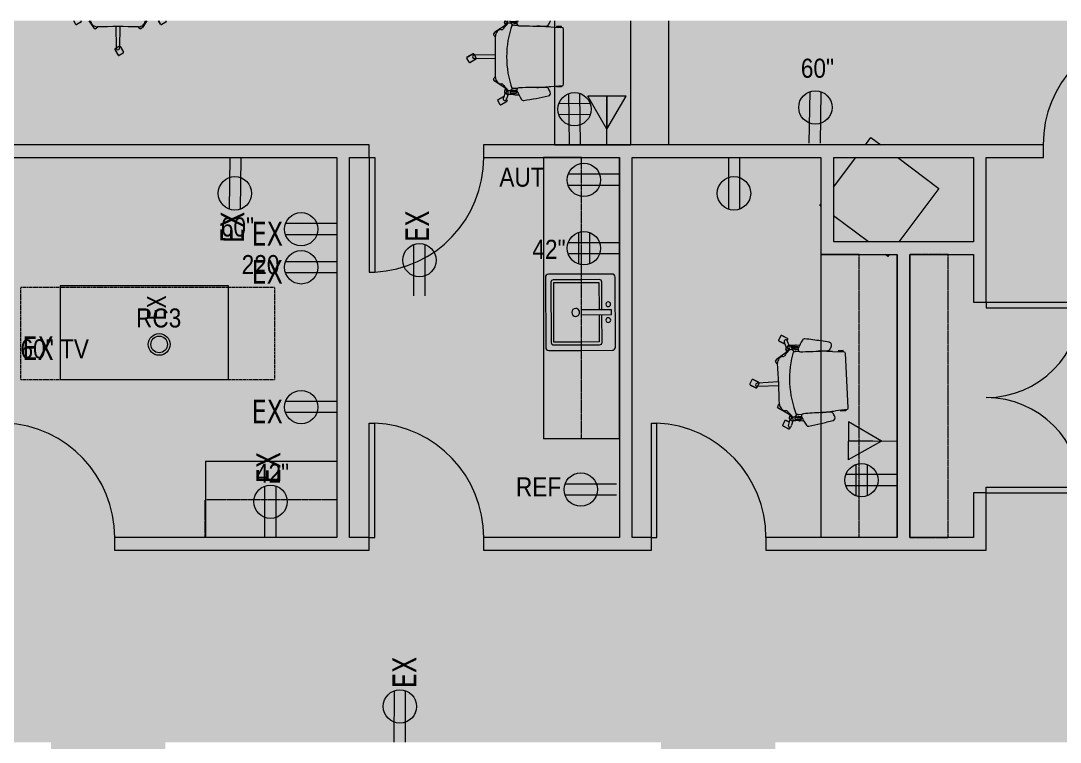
# Model space of a CAD drawing. Header units: inches. Extents: x 1 to 3107, y -595 to 378.
# Drawn here: x 1362.3 to 1689.5, y 146 to 373.1 of the extents above; entities that cross this region are included whole.
import ezdxf

# ---------------------------------------------------------------- set-up
doc = ezdxf.new("R2010")
doc.units = ezdxf.units.IN
doc.header["$MEASUREMENT"] = 0
doc.linetypes.add('Dash', pattern=[0.25, 0.125, -0.125])
doc.linetypes.add('Overhead', pattern=[0.15625, 0.09375, -0.0625])
for name, color, linetype, lineweight in [('A-ANNO-NOTE', 131, 'Continuous', 20), ('A-DETL-GENF', 92, 'Continuous', 9), ('A-DOOR', 31, 'Continuous', 13), ('A-WALL', 113, 'Continuous', 50), ('A-WALL-PATT', 111, 'Continuous', 13), ('E-ELEC-FIXT-IDEN', 2, 'Continuous', 9), ('I-FURN', 30, 'Continuous', 13), ('I-FURN-HDLN', 30, 'Continuous', 13), ('new block- skin dc_dwg', 8, 'Continuous', 9), ('P-SANR-FIXT', 6, 'Continuous', 13), ('Q-CASE', 31, 'Continuous', 13), ('S-EXIST-COLS', 250, 'Continuous', 9)]:
    doc.layers.add(name, color=color, linetype=linetype, lineweight=lineweight)
doc.styles.add('Arial_2', font='arial.ttf', dxfattribs={"width": 0.85, "height": 6})
doc.styles.add('Tahoma_1', font='tahoma.ttf', dxfattribs={"width": 0.85, "height": 6})
doc.styles.add('Tahoma_2', font='tahoma.ttf', dxfattribs={"width": 0.85, "height": 7.5})

# ---------------------------------------------------------------- blocks, each defined once
blk = doc.blocks.new('Single-Flush - 36_ x 84_-1509972-New Construction - Tel_Data_Elec Plan')
at = {"layer": 'A-DOOR', "color": 7, "lineweight": 20}
for p, q in [((16.25, -2), (16.25, -38.02)), ((18, -2), (16.25, -2)), ((18, -2), (18, -38.02)), ((18, -38.02), (16.25, -38.02))]:
    blk.add_line(p, q, dxfattribs=at)
at = {"layer": 'A-DOOR', "lineweight": 9}
blk.add_arc((18, -2), 36.07, 180, 267.2188, dxfattribs=at)
blk = doc.blocks.new('Chairs - Task Chair-553613-New Construction - Tel_Data_Elec Plan')
at = {"layer": 'I-FURN', "lineweight": 9}
for p, q in [((-9.5, 17.28), (-9.5, 15.71)), ((-9.34, 17.28), (-9.5, 17.28)), ((-9.34, 15.71), (-9.34, 17.28)), ((-9.07, 17.74), (-9.26, 15.06)), ((-8.61, 17.87), (-9.07, 17.74)), ((8.61, 17.87), (-8.61, 17.87)), ((9.07, 17.74), (8.61, 17.87)), ((9.26, 15.06), (9.07, 17.74)), ((9.34, 15.71), (9.34, 17.28)), ((9.34, 17.28), (9.5, 17.28)), ((9.5, 17.28), (9.5, 15.71)), ((-9.5, 15.71), (-9.34, 15.71)), ((-9.26, 15.06), (-9.34, 13.95)), ((9.34, 13.95), (9.26, 15.06)), ((9.5, 15.71), (9.34, 15.71)), ((-9.92, 2.44), (-9.93, 3.44)), ((9.92, 2.44), (9.93, 3.44)), ((11.94, 2.68), (11.93, 3.82)), ((-11.01, 1.07), (-11.31, 1.07)), ((-10.5, 0.41), (-11.31, 0.41)), ((-11.01, 3.01), (-11.01, 1.07)), ((-11.01, 1.35), (-10.47, 1.36)), ((-10.98, 1.81), (-11, 3.05)), ((-10.67, 2.11), (-10.69, 1.35)), ((-10.57, 2.34), (-10.55, 2.67)), ((-10.55, 2.67), (-10.56, 3.18)), ((-10.28, 0.18), (-10.26, 0.13)), ((-10.26, 0.13), (-7.71, -3.75)), ((10.26, 0.13), (7.71, -3.75)), ((10.28, 0.18), (10.26, 0.13)), ((11.01, 1.35), (10.47, 1.36)), ((10.5, 0.41), (11.79, 0.41)), ((10.55, 2.67), (10.56, 3.18)), ((10.57, 2.34), (10.55, 2.67)), ((10.67, 2.11), (10.69, 1.35)), ((10.98, 1.81), (11, 3.05)), ((11.01, 3.01), (11.01, 1.07)), ((11.01, 1.07), (11.46, 1.07)), ((11.46, 1.07), (11.46, 3.04)), ((11.8, 1.34), (11.46, 1.34)), ((11.51, 1.83), (11.5, 3.09)), ((11.79, 0.41), (11.8, 1.34)), ((11.85, 2.19), (11.87, 0.38)), ((11.87, 0.46), (13.23, -0.01)), ((13.45, -0.11), (13.82, 0.11)), ((14.09, 0.03), (15.15, -1.8)), ((-11.1, -0.66), (-11.31, -0.44)), ((-11.25, -0.5), (-11.31, -0.52)), ((-9.9, -0.41), (-10.82, -0.7)), ((9.9, -0.41), (10.82, -0.7)), ((11.1, -0.66), (11.7, -0.04)), ((11.25, -0.5), (12.91, -1)), ((13.52, -2.75), (12.46, -0.91)), ((12.47, -1.01), (12.5, -0.99)), ((13.43, -2.68), (12.47, -1.01)), ((13.47, -2.66), (13.43, -2.68)), ((15.08, -2.08), (13.79, -2.82)), ((14.14, -0.05), (14.18, -0.03)), ((14.18, -0.03), (15.14, -1.7)), ((15.14, -1.7), (15.11, -1.72)), ((-7.71, -3.75), (-7.19, -4.17)), ((-0.66, -3.46), (-0.52, -10)), ((0.66, -3.46), (0.52, -10)), ((7.71, -3.75), (7.19, -4.17)), ((-0.51, -10.16), (0.45, -9.61)), ((0.72, -9.68), (1.78, -11.52)), ((0.77, -9.76), (0.8, -9.74)), ((0.8, -9.74), (1.77, -11.41)), ((0.14, -12.46), (-0.91, -10.63)), ((-0.9, -10.73), (-0.87, -10.71)), ((0.06, -12.4), (-0.9, -10.73)), ((-0.84, -10.35), (-0.51, -10.16)), ((0.1, -12.38), (0.06, -12.4)), ((1.71, -11.79), (0.42, -12.53)), ((1.77, -11.41), (1.73, -11.43))]:
    blk.add_line(p, q, dxfattribs=at)
for centre, radius, start, end in [((-8.78, 17.46), 0.589, 197.5488, 234.8938), ((8.78, 17.46), 0.589, 305.1062, 342.4512), ((-11.48, 12.92), 0.859, 67.1573, 78.8809), ((-15.08, 4.35), 10.15, 60.0767, 67.2087), ((-10.32, 12.61), 0.615, 1.1809, 60.0767), ((255.74, -8.01), 265.99, 175.2633, 176.2298), ((-8.78, 15.53), 0.589, 134.4881, 162.4512), ((8.78, 15.53), 0.589, 17.5488, 45.5119), ((-255.74, -8.01), 265.99, 3.7702, 4.7367), ((10.32, 12.61), 0.615, 119.9233, 178.8191), ((15.08, 4.35), 10.15, 112.7913, 119.9233), ((11.48, 12.92), 0.859, 12.1424, 112.8427), ((-160.08, -23.12), 176.17, 9.3216, 11.8621), ((-165.25, 9.42), 155.58, 357.9527, 1.1809), ((165.25, 9.42), 155.58, 178.8191, 182.0473), ((1.3, 28.7), 28.17, 243.4007, 244.6019), ((-10.48, 3.89), 0.711, 244.5158, 357.9527), ((10.48, 3.89), 0.711, 182.0473, 295.4842), ((-1.3, 28.7), 28.17, 295.3981, 301.4567), ((13.01, 5.3), 0.749, 301.5732, 9.0231), ((-11.2, 3.54), 0.533, 257.675, 293.0328), ((-11.2, 3.47), 0.5, 256.7691, 292.9427), ((-11.36, 0.43), 0.657, 282.0358, 358.6793), ((-11.49, 2.63), 0.971, 302.0505, 342.3775), ((-9.55, 0.85), 1.04, 126.1361, 211.8602), ((-11.69, 0.08), 1.25, 349.0811, 13.6231), ((-13.77, -4.39), 5.75, 42.5052, 54.6291), ((0, 31.42), 31.42, 251.1164, 288.8836), ((-8.09, 2.53), 1.84, 182.7113, 213.401), ((13.77, -4.39), 5.75, 125.3709, 137.4948), ((8.09, 2.53), 1.84, 326.599, 357.2887), ((9.55, 0.85), 1.04, 328.1398, 53.8639), ((11.69, 0.08), 1.25, 166.3769, 190.9189), ((11.49, 2.63), 0.971, 197.6225, 237.9495), ((11.36, 0.43), 0.657, 181.3207, 257.9642), ((11.2, 3.54), 0.533, 246.9672, 303.7509), ((11.2, 3.47), 0.5, 247.0573, 301.4674), ((11.28, 0.37), 0.593, 264.0219, 0.9117), ((11.06, 2.6), 0.887, 300.1857, 4.8367), ((13.92, -0.07), 0.2, 30, 119.888), ((-11.28, 0.37), 0.593, 265.9466, 275.9781), ((-10.91, -0.39), 0.323, 235.5284, 330.3379), ((-11.38, 0), 0.922, 323.5318, 350.3393), ((-5.74, 3.53), 5.54, 226.82, 238.9813), ((-23.82, -2.16), 15.26, 1.4313, 3.5527), ((-6.32, -1.36), 2.29, 190.6082, 225.4023), ((-6.2, -0.69), 2.87, 232.9914, 264.295), ((6.2, -0.69), 2.87, 275.705, 307.0086), ((6.32, -1.36), 2.29, 314.5977, 349.3918), ((23.82, -2.16), 15.26, 176.4473, 178.5687), ((5.74, 3.53), 5.54, 301.0187, 313.18), ((11.38, 0), 0.922, 189.6607, 216.4682), ((10.91, -0.39), 0.323, 209.6621, 304.4716), ((12.63, -0.81), 0.2, 195.1327, 209.8705), ((13.35, 0.46), 1.53, 253.2073, 267.502), ((12.73, -1.46), 1.53, 56.4124, 70.7927), ((13.31, -0.49), 0.583, 267.4248, 297.8208), ((13.69, -2.65), 0.2, 210, 300), ((13.25, -0.67), 0.583, 26.0911, 56.3507), ((13.37, -0.61), 0.445, 297.8208, 26.0638), ((14.98, -1.9), 0.2, 299.832, 30), ((-7.35, -3.06), 1.12, 277.9248, 334.3781), ((0, -248.58), 245.12, 88.4848, 91.5152), ((7.35, -3.06), 1.12, 205.6219, 262.0752), ((0.55, -9.78), 0.2, 95.235, 119.8607), ((0.55, -9.78), 0.2, 29.8466, 95.235), ((-0.74, -10.53), 0.2, 119.8643, 210), ((1.01, -9.97), 1.53, 181.2073, 195.5495), ((0.1, -10.22), 0.583, 195.5495, 225.746), ((0, -10.32), 0.445, 225.7229, 314.2771), ((0.32, -12.36), 0.2, 210, 300.1357), ((-0.1, -10.22), 0.583, 314.254, 344.4505), ((-1.01, -9.97), 1.53, 344.4505, 358.7927), ((1.61, -11.62), 0.2, 300, 30)]:
    blk.add_arc(centre, radius, start, end, dxfattribs=at)
blk = doc.blocks.new('Single-Flush - 36_ x 84_-1510128-New Construction - Tel_Data_Elec Plan')
at = {"layer": 'A-DOOR', "color": 7, "lineweight": 20}
for p, q in [((16.25, 2), (16.25, 38.02)), ((18, 38.02), (16.25, 38.02)), ((18, 2), (18, 38.02)), ((18, 2), (16.25, 2))]:
    blk.add_line(p, q, dxfattribs=at)
at = {"layer": 'A-DOOR', "lineweight": 9}
blk.add_arc((18, 2), 36.07, 92.7812, 180, dxfattribs=at)
blk = doc.blocks.new('Chairs - Task Chair-V10-New Construction - Tel_Data_Elec Plan')
at = {"layer": 'I-FURN', "lineweight": 9}
for p, q in [((0.14, 12.46), (-0.91, 10.63)), ((0.06, 12.4), (-0.9, 10.73)), ((-0.9, 10.73), (-0.87, 10.71)), ((-0.84, 10.35), (-0.51, 10.16)), ((-0.66, 3.46), (-0.52, 10)), ((-0.51, 10.16), (0.45, 9.61)), ((0.1, 12.38), (0.06, 12.4)), ((1.71, 11.79), (0.42, 12.53)), ((0.66, 3.46), (0.52, 10)), ((0.72, 9.68), (1.78, 11.52)), ((0.8, 9.74), (1.77, 11.41)), ((1.77, 11.41), (1.73, 11.43)), ((0.77, 9.76), (0.8, 9.74)), ((-10.26, -0.13), (-7.71, 3.75)), ((-7.71, 3.75), (-7.19, 4.17)), ((7.71, 3.75), (7.19, 4.17)), ((10.26, -0.13), (7.71, 3.75)), ((-13.23, 2.75), (-14.29, 0.91)), ((-13.31, 2.68), (-14.27, 1.01)), ((-14.27, 1.01), (-14.24, 0.99)), ((-14.21, 0.64), (-13.75, 0.37)), ((-13.27, 2.66), (-13.31, 2.68)), ((-11.87, -0.46), (-13.23, 0.01)), ((-11.66, 2.08), (-12.95, 2.82)), ((-11.25, 0.5), (-12.91, 1)), ((-12.18, 0.78), (-11.59, 1.8)), ((-12.14, 0.77), (-11.6, 1.7)), ((-11.1, 0.66), (-11.7, 0.04)), ((-11.6, 1.7), (-11.64, 1.72)), ((-9.9, 0.41), (-10.82, 0.7)), ((9.9, 0.41), (10.82, 0.7)), ((11.1, 0.66), (11.7, 0.04)), ((11.25, 0.5), (12.91, 1)), ((11.87, -0.46), (13.23, 0.01)), ((13.52, 2.75), (12.46, 0.91)), ((13.43, 2.68), (12.47, 1.01)), ((12.47, 1.01), (12.5, 0.99)), ((13.47, 2.66), (13.43, 2.68)), ((13.45, 0.11), (13.82, -0.11)), ((15.08, 2.08), (13.79, 2.82)), ((14.09, -0.03), (15.15, 1.8)), ((14.14, 0.05), (14.18, 0.03)), ((14.18, 0.03), (15.14, 1.7)), ((15.14, 1.7), (15.11, 1.72)), ((-11.94, -2.68), (-11.93, -3.82)), ((-11.85, -2.19), (-11.87, -0.38)), ((-11.79, -0.41), (-11.8, -1.34)), ((-11.8, -1.34), (-11.46, -1.34)), ((-10.5, -0.41), (-11.79, -0.41)), ((-11.51, -1.83), (-11.5, -3.09)), ((-11.46, -1.07), (-11.46, -3.04)), ((-11.01, -1.07), (-11.46, -1.07)), ((-11.01, -3.01), (-11.01, -1.07)), ((-11.01, -1.35), (-10.47, -1.36)), ((-10.98, -1.81), (-11, -3.05)), ((-10.67, -2.11), (-10.69, -1.35)), ((-10.57, -2.34), (-10.55, -2.67)), ((-10.55, -2.67), (-10.56, -3.18)), ((-10.28, -0.18), (-10.26, -0.13)), ((-9.92, -2.44), (-9.93, -3.44)), ((9.92, -2.44), (9.93, -3.44)), ((10.28, -0.18), (10.26, -0.13)), ((11.01, -1.35), (10.47, -1.36)), ((10.5, -0.41), (11.79, -0.41)), ((10.57, -2.34), (10.55, -2.67)), ((10.55, -2.67), (10.56, -3.18)), ((10.67, -2.11), (10.69, -1.35)), ((10.98, -1.81), (11, -3.05)), ((11.01, -1.07), (11.46, -1.07)), ((11.01, -3.01), (11.01, -1.07)), ((11.46, -1.07), (11.46, -3.04)), ((11.8, -1.34), (11.46, -1.34)), ((11.51, -1.83), (11.5, -3.09)), ((11.79, -0.41), (11.8, -1.34)), ((11.85, -2.19), (11.87, -0.38)), ((11.94, -2.68), (11.93, -3.82)), ((-9.5, -15.71), (-9.34, -15.71)), ((-9.5, -17.28), (-9.5, -15.71)), ((-9.07, -17.74), (-9.34, -13.95)), ((-9.34, -15.71), (-9.34, -17.28)), ((9.34, -13.95), (9.07, -17.74)), ((9.34, -15.71), (9.34, -17.28)), ((9.5, -15.71), (9.34, -15.71)), ((9.5, -17.28), (9.5, -15.71)), ((-9.34, -17.28), (-9.5, -17.28)), ((-8.61, -17.87), (-9.07, -17.74)), ((8.61, -17.87), (-8.61, -17.87)), ((9.07, -17.74), (8.61, -17.87)), ((9.34, -17.28), (9.5, -17.28))]:
    blk.add_line(p, q, dxfattribs=at)
for centre, radius, start, end in [((-0.74, 10.53), 0.2, 150, 240.1357), ((1.01, 9.97), 1.53, 164.4505, 178.7927), ((0.1, 10.22), 0.583, 134.254, 164.4505), ((0, 10.32), 0.445, 45.7229, 134.2771), ((0.32, 12.36), 0.2, 59.8643, 150), ((-0.1, 10.22), 0.583, 15.5495, 45.746), ((-1.01, 9.97), 1.53, 1.2073, 15.5495), ((1.61, 11.62), 0.2, 330, 60), ((0.55, 9.78), 0.2, 240.1393, 264.765), ((0.55, 9.78), 0.2, 264.765, 330.1534), ((-6.2, 0.69), 2.87, 95.705, 127.0086), ((-7.35, 3.06), 1.12, 25.6219, 82.0752), ((0, 248.58), 245.12, 268.4848, 271.5152), ((7.35, 3.06), 1.12, 97.9248, 154.3781), ((6.2, 0.69), 2.87, 52.9914, 84.295), ((-14.11, 0.81), 0.2, 149.7906, 240), ((-13.37, 0.61), 0.445, 117.8208, 206.0638), ((-13.25, 0.67), 0.583, 206.0911, 236.5503), ((-13.31, 0.49), 0.583, 87.4248, 117.8208), ((-12.73, 1.46), 1.53, 236.4886, 250.7927), ((-13.35, -0.46), 1.53, 73.2073, 87.502), ((-13.05, 2.65), 0.2, 60, 150), ((-11.28, -0.37), 0.593, 84.0219, 180.9117), ((-11.76, 1.9), 0.2, 330, 60.1121), ((-11.36, -0.43), 0.657, 1.3207, 77.9642), ((-10.91, 0.39), 0.323, 29.6621, 124.4716), ((-11.38, 0), 0.922, 9.6607, 36.4682), ((-11.69, -0.08), 1.25, 346.3769, 10.9189), ((-13.77, 4.39), 5.75, 305.3709, 317.4948), ((0, -31.42), 31.42, 71.1164, 108.8836), ((-5.74, -3.53), 5.54, 121.0187, 133.18), ((-23.82, 2.16), 15.26, 356.4473, 358.5687), ((-6.32, 1.36), 2.29, 134.5977, 169.3918), ((6.32, 1.36), 2.29, 10.6082, 45.4023), ((23.82, 2.16), 15.26, 181.4313, 183.5527), ((5.74, -3.53), 5.54, 46.82, 58.9813), ((13.77, 4.39), 5.75, 222.5052, 234.6291), ((11.69, -0.08), 1.25, 169.0811, 193.6231), ((11.38, 0), 0.922, 143.5318, 170.3393), ((10.91, 0.39), 0.323, 55.5284, 150.3379), ((11.36, -0.43), 0.657, 102.0358, 178.6793), ((11.28, -0.37), 0.593, 359.0883, 95.9781), ((12.63, 0.81), 0.2, 150.1295, 164.8673), ((13.35, -0.46), 1.53, 92.498, 106.7927), ((12.73, 1.46), 1.53, 289.2073, 303.5876), ((13.31, 0.49), 0.583, 62.1792, 92.5752), ((13.69, 2.65), 0.2, 60, 150), ((13.25, 0.67), 0.583, 303.6493, 333.9089), ((13.37, 0.61), 0.445, 333.9362, 62.1792), ((14.98, 1.9), 0.2, 330, 60.168), ((1.3, -28.7), 28.17, 115.3981, 121.4503), ((-11.06, -2.6), 0.887, 120.1857, 184.8367), ((-11.2, -3.54), 0.533, 66.9672, 123.7509), ((-11.2, -3.47), 0.5, 67.0573, 121.4674), ((-11.49, -2.63), 0.971, 17.6225, 57.9495), ((-10.48, -3.89), 0.711, 2.0473, 115.4842), ((-9.55, -0.85), 1.04, 148.1398, 233.8639), ((-8.09, -2.53), 1.84, 146.599, 177.2887), ((8.09, -2.53), 1.84, 2.7113, 33.401), ((10.48, -3.89), 0.711, 64.5158, 177.9527), ((9.55, -0.85), 1.04, 306.1361, 31.8602), ((11.49, -2.63), 0.971, 122.0505, 162.3775), ((-1.3, -28.7), 28.17, 58.5433, 64.6019), ((11.2, -3.54), 0.533, 56.2491, 113.0328), ((11.2, -3.47), 0.5, 58.5326, 112.9427), ((11.06, -2.6), 0.887, 355.1633, 59.8143), ((13.92, 0.07), 0.2, 240.112, 330), ((-13.01, -5.3), 0.749, 121.3338, 189.0231), ((160.08, 23.12), 176.17, 189.3216, 190.583), ((-165.25, -9.42), 155.58, 0.0063, 2.0473), ((165.25, -9.42), 155.58, 177.9527, 180.339), ((-160.08, 23.12), 176.17, 349.0011, 350.6784), ((13.01, -5.3), 0.749, 350.9769, 58.4268), ((160.08, 23.12), 176.17, 190.5905, 191.8593), ((-165.25, -9.42), 155.58, 358.8191, 0.0063), ((255.74, 8.01), 265.99, 183.7702, 184.7367), ((-255.74, 8.01), 265.99, 356.0446, 356.2298), ((-10.32, -12.61), 0.615, 299.9233, 358.8191), ((-255.74, 8.01), 265.99, 355.2633, 356.0446), ((165.25, -9.42), 155.58, 180.339, 181.1809), ((10.32, -12.61), 0.615, 181.1809, 240.0767), ((-160.08, 23.12), 176.17, 348.1379, 349.0011), ((-11.48, -12.92), 0.859, 191.5789, 292.8427), ((-15.08, -4.35), 10.15, 292.7913, 299.9233), ((-8.78, -15.53), 0.589, 197.5488, 225.5119), ((8.78, -15.53), 0.589, 314.4881, 342.4512), ((15.08, -4.35), 10.15, 240.0767, 247.2087), ((11.48, -12.92), 0.859, 247.1573, 347.8576), ((-8.78, -17.46), 0.589, 125.1062, 162.4512), ((8.78, -17.46), 0.589, 17.5488, 54.8938)]:
    blk.add_arc(centre, radius, start, end, dxfattribs=at)
blk = doc.blocks.new('Double-Flush - 60_ x 84_-1670312-New Construction - Tel_Data_Elec Plan')
at = {"layer": 'A-DOOR', "color": 7, "lineweight": 20}
for p, q in [((-30, 32), (-28.25, 32)), ((-30, 2), (-30, 32)), ((-28.25, 2), (-28.25, 32)), ((28.25, 2), (28.25, 31.95)), ((30, 2), (30, 32)), ((-30, 2), (-28.25, 2)), ((30, 2), (28.25, 2))]:
    blk.add_line(p, q, dxfattribs=at)
at = {"layer": 'A-DOOR', "lineweight": 9}
for centre, start, end in [((-30, 2), 0, 90), ((30, 2), 90, 180)]:
    blk.add_arc(centre, 30, start, end, dxfattribs=at)
blk = doc.blocks.new('Upper Cabinet - Standard Upper Cabinet-1759021-New Construction - Tel_Data_Elec Plan')
at = {"layer": 'Q-CASE'}
blk.add_line((41.78, 0), (-47.26, 0), dxfattribs=at)
at = {"layer": 'Q-CASE', "linetype": 'Overhead', "lineweight": 9}
for p, q in [((-47.26, 0), (-47.26, -12)), ((41.78, -12), (41.78, 0)), ((-47.26, -12), (41.78, -12))]:
    blk.add_line(p, q, dxfattribs=at)
blk = doc.blocks.new('Upper Cabinet - Standard Upper Cabinet-1814856-New Construction - Tel_Data_Elec Plan')
at = {"layer": 'Q-CASE', "linetype": 'Overhead', "lineweight": 9}
for p, q in [((-47.26, 12), (41.78, 12)), ((-47.26, 0), (-47.26, 12)), ((41.78, 12), (41.78, 0))]:
    blk.add_line(p, q, dxfattribs=at)
at = {"layer": 'Q-CASE'}
blk.add_line((41.78, 0), (-47.26, 0), dxfattribs=at)
blk = doc.blocks.new('Counter Top _No Backsplash_ - Standard Counter Top-1673684-New Construction - Tel_Data_Elec Plan')
at = {"layer": 'Q-CASE'}
for p, q in [((41.78, 0), (-47.26, 0)), ((-47.26, -12), (-47.26, -24)), ((41.78, -12), (41.78, -24)), ((-47.26, -24), (41.78, -24))]:
    blk.add_line(p, q, dxfattribs=at)
blk = doc.blocks.new('Upper Cabinet - Standard Upper Cabinet-1830269-New Construction - Tel_Data_Elec Plan')
at = {"layer": 'Q-CASE', "linetype": 'Overhead', "lineweight": 9}
for p, q in [((-47.26, 12), (41.24, 12)), ((-47.26, 0), (-47.26, 12)), ((41.24, 12), (41.24, 0))]:
    blk.add_line(p, q, dxfattribs=at)
at = {"layer": 'Q-CASE'}
blk.add_line((41.24, 0), (-47.26, 0), dxfattribs=at)
blk = doc.blocks.new('Counter Top _No Backsplash_ - Standard Counter Top-1830148-New Construction - Tel_Data_Elec Plan')
at = {"layer": 'Q-CASE'}
for p, q in [((41.24, 0), (-47.26, 0)), ((41.31, 0), (41.24, 0)), ((41.31, 0), (41.31, -24)), ((-47.26, -12), (-47.26, -24)), ((-47.26, -24), (41.31, -24))]:
    blk.add_line(p, q, dxfattribs=at)
blk = doc.blocks.new('chair - chair-1676363-New Construction - Tel_Data_Elec Plan')
at = {"layer": 'I-FURN', "lineweight": 9}
for p, q in [((-34.1, 10.69), (-34.1, -18.81)), ((18.9, 10.69), (-34.1, 10.69)), ((18.9, 5.19), (18.9, 10.69)), ((18.9, -18.81), (18.9, 5.19)), ((-34.1, -18.81), (18.9, -18.81))]:
    blk.add_line(p, q, dxfattribs=at)
at = {"layer": 'I-FURN-HDLN', "linetype": 'Dash', "lineweight": 9}
for p, q in [((-46.5, 10.19), (33.5, 10.19)), ((-46.5, -18.81), (-46.5, 10.19)), ((33.5, -18.81), (33.5, 10.19)), ((-46.5, -18.81), (33.5, -18.81))]:
    blk.add_line(p, q, dxfattribs=at)
blk = doc.blocks.new('Counter Top _No Backsplash_ - Standard Counter Top-1723761-New Construction - Tel_Data_Elec Plan')
at = {"layer": 'Q-CASE'}
for p, q in [((-8.2, 0), (-47.26, 0)), ((-47.26, -12), (-8.2, -12))]:
    blk.add_line(p, q, dxfattribs=at)
blk = doc.blocks.new('Counter Top _No Backsplash_ - Standard Counter Top-1732240-New Construction - Tel_Data_Elec Plan')
at = {"layer": 'Q-CASE'}
for p, q in [((-5.26, 12), (-5.26, 24)), ((-5.26, 0), (-5.26, 12)), ((-5.26, 0), (-46.61, 0))]:
    blk.add_line(p, q, dxfattribs=at)
blk = doc.blocks.new('Upper Cabinet - Standard Upper Cabinet-1823419-New Construction - Tel_Data_Elec Plan')
at = {"layer": 'Q-CASE', "linetype": 'Overhead', "lineweight": 9}
for p, q in [((-47.26, 12), (-5.76, 12)), ((-47.26, 0), (-47.26, 12)), ((-5.76, 12), (-5.76, 0))]:
    blk.add_line(p, q, dxfattribs=at)
at = {"layer": 'Q-CASE'}
blk.add_line((-5.76, 0), (-47.26, 0), dxfattribs=at)
blk = doc.blocks.new('Single-Flush - 36_ x 84_ PANELED-1861567-New Construction - Tel_Data_Elec Plan')
at = {"layer": 'A-DOOR', "color": 7, "lineweight": 20}
for p, q in [((16.25, 2), (16.25, 38.02)), ((18, 38.02), (16.25, 38.02)), ((18, 2), (18, 38.02)), ((18, 2), (16.25, 2))]:
    blk.add_line(p, q, dxfattribs=at)
at = {"layer": 'A-DOOR', "lineweight": 9}
blk.add_arc((18, 2), 36.07, 92.7812, 180, dxfattribs=at)
blk = doc.blocks.new('Counter Top _No Backsplash_ - Standard Counter Top-1723731-New Construction - Tel_Data_Elec Plan')
at = {"layer": 'Q-CASE'}
for p, q in [((-8.2, 0), (-47.26, 0)), ((-47.26, -24), (-8.2, -24))]:
    blk.add_line(p, q, dxfattribs=at)
blk = doc.blocks.new('Counter Top _No Backsplash_ - Standard Counter Top-V11-New Construction - Tel_Data_Elec Plan')
at = {"layer": 'Q-CASE'}
for p, q in [((-8.2, 0), (-47.26, 0)), ((-47.26, 0), (-47.26, -23.94)), ((-47.26, -23.94), (-47.26, -24)), ((-47.26, -24), (-8.2, -24))]:
    blk.add_line(p, q, dxfattribs=at)
blk = doc.blocks.new('Sink-Single - 2D - Default-V12-New Construction - Tel_Data_Elec Plan')
at = {"layer": 'P-SANR-FIXT'}
for p, q in [((-12, -2.5), (-12, -12.78)), ((11, -1.5), (-11, -1.5)), ((9.5, -3.25), (-9.5, -3.25)), ((12, -12.89), (12, -2.5)), ((-10.25, -4), (-10.25, -12.79)), ((-9.37, -12.79), (-9.37, -4.13)), ((-9.37, -4.13), (9.38, -4.13)), ((9.38, -4.13), (9.38, -12.88)), ((10.25, -12.88), (10.25, -4)), ((-12, -12.78), (-12, -22.5)), ((-10.25, -12.79), (-10.25, -18.5)), ((-9.37, -18.37), (-9.37, -12.79)), ((0.74, -12.75), (-0.76, -12.75)), ((-0.76, -12.75), (-0.76, -12.83)), ((-0.76, -12.83), (-0.76, -22.25)), ((0.74, -12.84), (0.74, -12.75)), ((0.74, -22.25), (0.74, -12.84)), ((9.38, -12.88), (9.38, -18.37)), ((10.25, -18.5), (10.25, -12.88)), ((12, -22.5), (12, -12.89)), ((-9.5, -19.25), (-0.76, -19.25)), ((-0.76, -18.37), (-9.37, -18.37)), ((9.38, -18.37), (0.74, -18.37)), ((0.74, -19.25), (9.5, -19.25)), ((-0.76, -22.25), (0.74, -22.25)), ((-11, -23.5), (11, -23.5))]:
    blk.add_line(p, q, dxfattribs=at)
for centre, radius, start, end in [((-11, -2.5), 1, 90, 180), ((-9.5, -4), 0.75, 90, 180), ((9.5, -4), 0.75, 360, 90), ((11, -2.5), 1, 0, 90), ((-0.03, -11), 1.25, 360, 180), ((-0.03, -11), 1.25, 180, 252), ((-0.03, -11), 1.25, 252, 288), ((-0.03, -11), 1.25, 288, 0), ((-9.5, -18.5), 0.75, 180, 270), ((9.5, -18.5), 0.75, 270, 0), ((-11, -22.5), 1, 180, 270), ((-2.5, -21.25), 0.75, 360, 180), ((-2.5, -21.25), 0.75, 180, 360), ((2.5, -21.25), 0.75, 360, 180), ((2.5, -21.25), 0.75, 180, 360), ((11, -22.5), 1, 270, 0)]:
    blk.add_arc(centre, radius, start, end, dxfattribs=at)
blk = doc.blocks.new('Chairs - Task Chair-V14-New Construction - Tel_Data_Elec Plan')
at = {"layer": 'I-FURN', "lineweight": 9}
for p, q in [((-13.31, -2.68), (-13.91, -1.63)), ((-13.23, -2.75), (-13.87, -1.63)), ((-13.27, -2.66), (-13.31, -2.68)), ((-11.66, -2.08), (-12.95, -2.82)), ((-11.69, -1.63), (-11.59, -1.8)), ((-11.64, -1.63), (-11.6, -1.7)), ((-11.6, -1.7), (-11.64, -1.72)), ((-9.1, -1.63), (-7.71, -3.75)), ((9.1, -1.63), (7.71, -3.75)), ((13.43, -2.68), (12.83, -1.63)), ((13.52, -2.75), (12.87, -1.63)), ((13.47, -2.66), (13.43, -2.68)), ((15.08, -2.08), (13.79, -2.82)), ((15.06, -1.63), (15.15, -1.8)), ((15.1, -1.63), (15.14, -1.7)), ((15.14, -1.7), (15.11, -1.72)), ((-7.71, -3.75), (-7.19, -4.17)), ((-0.66, -3.46), (-0.52, -10)), ((0.66, -3.46), (0.52, -10)), ((7.71, -3.75), (7.19, -4.17)), ((-0.51, -10.16), (0.45, -9.61)), ((0.72, -9.68), (1.78, -11.52)), ((0.77, -9.76), (0.8, -9.74)), ((0.8, -9.74), (1.77, -11.41)), ((0.14, -12.46), (-0.91, -10.63)), ((-0.9, -10.73), (-0.87, -10.71)), ((0.06, -12.4), (-0.9, -10.73)), ((-0.84, -10.35), (-0.51, -10.16)), ((0.1, -12.38), (0.06, -12.4)), ((1.71, -11.79), (0.42, -12.53)), ((1.77, -11.41), (1.73, -11.43))]:
    blk.add_line(p, q, dxfattribs=at)
for centre, radius, start, end in [((-13.05, -2.65), 0.2, 210, 300), ((-11.76, -1.9), 0.2, 299.8879, 30), ((-23.82, -2.16), 15.26, 1.4313, 1.9673), ((-6.32, -1.36), 2.29, 190.6082, 225.4023), ((-6.2, -0.69), 2.87, 232.9914, 264.295), ((6.2, -0.69), 2.87, 275.705, 307.0086), ((6.32, -1.36), 2.29, 314.5977, 349.3918), ((23.82, -2.16), 15.26, 178.0327, 178.5687), ((13.69, -2.65), 0.2, 210, 300), ((14.98, -1.9), 0.2, 299.832, 30), ((-7.35, -3.06), 1.12, 277.9248, 334.3781), ((0, -248.58), 245.12, 88.4848, 91.5152), ((7.35, -3.06), 1.12, 205.6219, 262.0752), ((0.55, -9.78), 0.2, 95.235, 119.8607), ((0.55, -9.78), 0.2, 29.8466, 95.235), ((-0.74, -10.53), 0.2, 119.8643, 210), ((1.01, -9.97), 1.53, 181.2073, 195.5495), ((0.1, -10.22), 0.583, 195.5495, 225.746), ((0, -10.32), 0.445, 225.7229, 314.2771), ((0.32, -12.36), 0.2, 210, 300.1357), ((-0.1, -10.22), 0.583, 314.254, 344.4505), ((-1.01, -9.97), 1.53, 344.4505, 358.7927), ((1.61, -11.62), 0.2, 300, 30)]:
    blk.add_arc(centre, radius, start, end, dxfattribs=at)
blk = doc.blocks.new('new block- skin dc_dwg-1925045-New Construction - Tel_Data_Elec Plan')
at = {"layer": 'S-EXIST-COLS'}
for p, q in [((2153.87, 1670.46), (2160.86, 1679.77)), ((2174.04, 1679.77), (2187, 1670.05)), ((2187, 1670.05), (2174.39, 1653.24)), ((2164.83, 1653.24), (2153.87, 1661.46))]:
    blk.add_line(p, q, dxfattribs=at)
at = {"layer": 'S-EXIST-COLS', "flags": 128}
for points in [[(2163.86, 1683.77), (2165.6, 1686.1), (2168.7, 1683.77)], [(2149.87, 1664.46), (2149.55, 1664.7), (2149.87, 1665.13)], [(2171.39, 1649.24), (2170.95, 1648.65), (2170.17, 1649.24)]]:
    blk.add_lwpolyline(points, dxfattribs=at)

msp = doc.modelspace()

# ---------------------------------------------------------------- hatches: boundary and pattern name
at = {"layer": 'A-ANNO-NOTE', "lineweight": 9}
for points in [[(1546.79, 338.9), (1552.79, 349.36), (1546.79, 349.36)], [(1633.24, 240.73), (1622.85, 246.85), (1622.78, 240.85)]]:
    msp.add_hatch(color=256, dxfattribs=at).paths.add_polyline_path(points, flags=0)
at = {"layer": 'A-DETL-GENF'}
h = msp.add_hatch(color=254, dxfattribs=at)
h.paths.add_polyline_path([(2086.63, 18.59), (2245.1, 18.59), (2241.31, 34.3), (2236.85, 50.51), (2232.29, 65.34), (2227.07, 80.64), (2221.38, 95.77), (2215.23, 110.72), (2208.63, 125.47), (2201.57, 140.02), (2194.07, 154.34), (2186.14, 168.42), (2177.77, 182.25), (2171.89, 191.35), (2157.43, 181.96), (2105.78, 181.96), (2105.78, 210.41), (2109.78, 210.41), (2109.78, 185.96), (2156.25, 185.96), (2169.71, 194.71), (2168.99, 195.82), (2159.79, 209.12), (2150.19, 222.12), (2140.19, 234.82), (2129.81, 247.21), (2119.06, 259.28), (2107.93, 271.01), (2096.45, 282.39), (2084.63, 293.41), (2072.48, 304.07), (2065.64, 309.7), (2062.7, 305.79), (2028.45, 305.79), (2028.45, 210.41), (2069.78, 210.41), (2069.78, 206.41), (2032.45, 206.41), (2032.45, 187.91), (2028.45, 187.91), (2028.45, 206.41), (2018.78, 206.41), (2018.78, 210.41), (2024.45, 210.41), (2024.45, 321.4), (2024.7, 321.22), (2034.13, 333.73), (1981.95, 373.05), (1241.78, 373.05), (1241.78, 333.98), (1471.95, 333.98), (1471.95, 329.98), (1465.78, 329.98), (1465.78, 210.41), (1471.95, 210.41), (1471.95, 206.41), (1391.78, 206.41), (1391.78, 210.41), (1461.78, 210.41), (1461.78, 329.98), (1349.53, 329.98), (1349.53, 292.38), (1346.03, 292.38), (1346.03, 329.98), (1345.78, 329.98), (1345.78, 210.41), (1346.03, 210.41), (1346.03, 256.38), (1349.53, 256.38), (1349.53, 210.41), (1355.78, 210.41), (1355.78, 206.41), (1332.78, 206.41), (1332.78, 210.41), (1338.03, 210.41), (1338.03, 256.38), (1341.53, 256.38), (1341.53, 210.41), (1341.78, 210.41), (1341.78, 329.98), (1341.53, 329.98), (1341.53, 292.38), (1338.03, 292.38), (1338.03, 329.98), (1241.78, 329.98), (1241.78, 183.41), (1277.78, 183.41), (1277.78, 210.41), (1296.78, 210.41), (1296.78, 206.41), (1281.78, 206.41), (1281.78, 145.96), (1314.78, 145.96), (1314.78, 141.96), (1277.78, 141.96), (1277.78, 168.96), (1241.78, 168.96), (1241.78, 22.57), (1358.03, 22.57), (1358.03, 64.42), (1361.53, 64.42), (1361.53, 22.57), (1361.78, 22.57), (1361.78, 141.96), (1361.53, 141.96), (1361.53, 100.11), (1358.03, 100.11), (1358.03, 141.96), (1350.78, 141.96), (1350.78, 145.96), (1371.78, 145.96), (1371.78, 141.96), (1365.78, 141.96), (1365.78, 22.57), (1479.03, 22.57), (1479.03, 64.11), (1482.53, 64.11), (1482.53, 22.57), (1482.78, 22.57), (1482.78, 99.65), (1482.53, 99.84), (1482.53, 98.7), (1479.03, 98.7), (1479.03, 102.47), (1463.78, 113.96), (1463.78, 141.96), (1407.78, 141.96), (1407.78, 145.96), (1563.78, 145.96), (1563.78, 141.96), (1501.28, 141.96), (1501.28, 120.9), (1486.78, 101.64), (1486.78, 22.57), (1606.03, 22.57), (1606.03, 64.11), (1609.53, 64.11), (1609.53, 22.57), (1609.78, 22.57), (1609.78, 141.96), (1609.53, 141.96), (1609.53, 98.11), (1606.03, 98.11), (1606.03, 141.96), (1599.78, 141.96), (1599.78, 145.96), (1827.72, 145.96), (1827.72, 141.96), (1737.78, 141.96), (1737.78, 22.57), (1869.97, 22.57), (1869.97, 64.11), (1873.47, 64.11), (1873.47, 22.57), (1873.72, 22.57), (1873.72, 141.96), (1873.47, 141.96), (1873.47, 97.22), (1869.97, 97.22), (1869.97, 141.96), (1863.72, 141.96), (1863.72, 145.96), (1927.78, 145.96), (1927.78, 141.96), (1909.78, 141.96), (1909.78, 125.28), (1897.72, 109.84), (1897.72, 22.57), (1969.78, 22.57), (1969.78, 141.96), (1963.78, 141.96), (1963.78, 145.96), (1979.78, 145.96), (1979.78, 141.96), (1973.78, 141.96), (1973.78, 22.57), (2085.98, 22.57), (2101.97, 27.46), (2101.97, 64.11), (2105.47, 64.11), (2105.47, 28.53), (2105.78, 28.63), (2105.78, 141.96), (2105.72, 141.96), (2105.72, 98.11), (2101.72, 98.11), (2101.72, 141.96), (2015.78, 141.96), (2015.78, 145.96), (2028.45, 145.96), (2028.45, 151.91), (2032.45, 151.91), (2032.45, 145.96), (2109.78, 145.96), (2109.78, 43.76), (2145.78, 43.76), (2145.78, 39.76), (2109.78, 39.76), (2109.78, 29.85), (2141.78, 39.63), (2141.78, 35.45), (2096.45, 21.59)], flags=0)
h.paths.add_polyline_path([(1877.72, 22.57), (1893.72, 22.57), (1893.72, 105.58), (1877.72, 105.58), (1877.72, 24.86)], flags=0)
h.paths.add_polyline_path([(1899.82, 64.36), (1899.82, 64.36), (1899.82, 64.52)], flags=0)
h.paths.add_polyline_path([(1483.58, 104.05), (1497.28, 122.24), (1497.28, 141.96), (1467.78, 141.96), (1467.78, 115.96), (1482.78, 104.66)], flags=0)
h.paths.add_polyline_path([(1892.44, 109.58), (1905.78, 126.65), (1905.78, 141.96), (1877.72, 141.96), (1877.72, 109.58)], flags=0)
h.paths.add_polyline_path([(1277.78, 172.96), (1277.78, 179.41), (1241.78, 179.41), (1241.78, 172.96), (1276.83, 172.96)], flags=0)
h.paths.add_polyline_path([(1855.89, 206.41), (1855.89, 210.41), (1918.91, 210.41), (1918.91, 318.54), (1809.89, 318.54), (1809.89, 210.41), (1819.89, 210.41), (1819.89, 206.41), (1799.89, 206.41), (1799.89, 210.41), (1805.89, 210.41), (1805.89, 318.54), (1730.16, 318.54), (1730.16, 210.41), (1763.89, 210.41), (1763.89, 206.41), (1726.16, 206.41), (1726.16, 329.98), (1720.16, 329.98), (1720.16, 333.98), (1726.16, 333.98), (1726.16, 372.02), (1730.16, 372.02), (1730.16, 322.54), (1922.91, 322.54), (1922.91, 210.41), (1982.78, 210.41), (1982.78, 206.41), (1863.72, 206.41)], flags=0)
h.paths.add_polyline_path([(1666.16, 206.41), (1596.78, 206.41), (1596.78, 210.41), (1638.16, 210.41), (1638.16, 299.45), (1614.16, 299.45), (1614.16, 329.98), (1554.78, 329.98), (1554.78, 210.41), (1560.78, 210.41), (1560.78, 206.41), (1507.95, 206.41), (1507.95, 210.41), (1550.78, 210.41), (1550.78, 329.98), (1507.95, 329.98), (1507.95, 333.98), (1684.16, 333.98), (1684.16, 329.98), (1666.16, 329.98), (1666.16, 284.45), (1662.16, 284.45), (1662.16, 299.45), (1642.16, 299.45), (1642.16, 210.41), (1662.16, 210.41), (1662.16, 224.45), (1666.16, 224.45), (1666.16, 210.41)], flags=0)
h.paths.add_polyline_path([(1662.16, 303.45), (1662.16, 329.98), (1618.16, 329.98), (1618.16, 303.45), (1654.16, 303.45)], flags=0)
h.paths.add_polyline_path([(2046.93, 309.79), (2060.7, 309.79), (2062.55, 312.24), (2059.32, 314.87), (2053.91, 319.05), (2047.01, 309.9)], flags=0)
h.paths.add_polyline_path([(2028.45, 309.79), (2039.86, 309.79), (2028.45, 318.39), (2028.45, 313.53)], flags=0)
h.paths.add_polyline_path([(2043.58, 312), (2050.75, 321.5), (2046.51, 324.74), (2037.37, 331.38), (2030.3, 322), (2042.84, 312.55)], flags=0)
at = {"layer": 'A-WALL-PATT'}
h = msp.add_hatch(color=8, dxfattribs=at)
h.paths.add_polyline_path([(1725.74, 329.98), (1726.16, 329.98), (1726.16, 333.98), (1720.16, 333.98), (1720.16, 329.98)], flags=0)
h.paths.add_polyline_path([(1626.16, 329.98), (1684.16, 329.98), (1684.16, 333.98), (1507.95, 333.98), (1507.95, 329.98), (1618.16, 329.98)], flags=0)
h.paths.add_polyline_path([(1241.88, 329.98), (1471.95, 329.98), (1471.95, 333.98), (1241.78, 333.98), (1241.78, 329.98)], flags=0)
for points in [[(1465.78, 210.41), (1465.78, 329.98), (1461.78, 329.98), (1461.78, 210.41), (1462.44, 210.41)], [(1550.78, 210.41), (1554.78, 210.41), (1554.78, 329.98), (1550.78, 329.98), (1550.78, 241.48)], [(1614.16, 303.45), (1618.16, 303.45), (1618.16, 329.98), (1614.16, 329.98), (1614.16, 329.74)], [(1638.16, 299.45), (1662.16, 299.45), (1662.16, 303.45), (1614.16, 303.45), (1614.16, 299.45), (1626.16, 299.45)], [(1642.16, 210.41), (1642.16, 299.45), (1638.16, 299.45), (1638.16, 210.41)]]:
    msp.add_hatch(color=8, dxfattribs=at).paths.add_polyline_path(points, flags=0)
h = msp.add_hatch(color=8, dxfattribs=at)
h.paths.add_polyline_path([(1662.16, 210.41), (1666.16, 210.41), (1666.16, 224.45), (1662.16, 224.45)], flags=0)
h.paths.add_polyline_path([(1666.16, 284.45), (1666.16, 329.98), (1662.16, 329.98), (1662.16, 284.45)], flags=0)
h = msp.add_hatch(color=8, dxfattribs=at)
h.paths.add_polyline_path([(1666.16, 206.41), (1666.16, 210.41), (1596.78, 210.41), (1596.78, 206.41), (1654.16, 206.41)], flags=0)
h.paths.add_polyline_path([(1507.95, 206.41), (1560.78, 206.41), (1560.78, 210.41), (1507.95, 210.41)], flags=0)
h.paths.add_polyline_path([(1462.44, 206.41), (1471.95, 206.41), (1471.95, 210.41), (1391.78, 210.41), (1391.78, 206.41), (1461.78, 206.41)], flags=0)
h.paths.add_polyline_path([(1349.53, 206.41), (1355.78, 206.41), (1355.78, 210.41), (1332.78, 210.41), (1332.78, 206.41), (1346.03, 206.41)], flags=0)
h.paths.add_polyline_path([(1281.78, 206.41), (1296.78, 206.41), (1296.78, 210.41), (1281.78, 210.41)], flags=0)

# ---------------------------------------------------------------- linework, layer by layer
at = {"layer": 'A-ANNO-NOTE'}
for p, q in [((1534.99, 333.96), (1534.78, 350.16)), ((1538.47, 334.01), (1538.26, 350.2)), ((1610.49, 334.55), (1610.72, 350.75)), ((1613.98, 334.5), (1614.2, 350.7)), ((1541.51, 347.04), (1531.61, 346.91)), ((1546.79, 338.9), (1540.79, 349.36)), ((1552.79, 349.36), (1540.79, 349.36)), ((1546.78, 333.98), (1546.79, 349.36)), ((1552.79, 349.36), (1546.79, 349.36)), ((1546.79, 349.36), (1546.79, 338.9)), ((1546.79, 338.9), (1552.79, 349.36)), ((1546.79, 338.9), (1552.79, 349.36)), ((1541.56, 343.55), (1531.65, 343.42)), ((1428.11, 330.01), (1427.89, 313.81)), ((1431.59, 329.96), (1431.38, 313.76)), ((1585.04, 329.98), (1585.04, 313.79)), ((1588.53, 329.98), (1588.53, 313.79)), ((1550.78, 324.73), (1534.59, 324.73)), ((1550.78, 321.24), (1534.59, 321.24)), ((1461.78, 309.2), (1445.59, 309.2)), ((1461.78, 305.71), (1445.59, 305.71)), ((1537.8, 306.41), (1537.8, 296.5)), ((1541.28, 306.41), (1541.28, 296.5)), ((1486.04, 286.45), (1486.04, 302.65)), ((1489.53, 286.45), (1489.53, 302.65)), ((1550.78, 303.2), (1534.59, 303.2)), ((1550.78, 299.71), (1534.59, 299.71)), ((1461.78, 297.2), (1445.59, 297.2)), ((1461.78, 293.71), (1445.59, 293.71)), ((1461.78, 253.2), (1445.59, 253.2)), ((1461.78, 249.71), (1445.59, 249.71)), ((1622.85, 246.85), (1622.71, 234.85)), ((1622.85, 246.85), (1622.78, 240.85)), ((1633.24, 240.73), (1622.85, 246.85)), ((1633.24, 240.73), (1622.85, 246.85)), ((1633.24, 240.73), (1622.71, 234.85)), ((1622.78, 240.85), (1633.24, 240.73)), ((1638.16, 240.67), (1622.78, 240.85)), ((1625.17, 233.41), (1625.17, 223.5)), ((1628.65, 233.41), (1628.65, 223.5)), ((1638.16, 230.2), (1621.96, 230.2)), ((1439.15, 210.41), (1439.15, 226.61)), ((1442.63, 210.41), (1442.63, 226.61)), ((1549.78, 227.24), (1533.59, 227.24)), ((1638.16, 226.71), (1621.96, 226.71)), ((1549.78, 223.76), (1533.59, 223.76)), ((1479.86, 145.97), (1479.88, 162.17)), ((1483.34, 145.96), (1483.36, 162.16))]:
    msp.add_line(p, q, dxfattribs=at)
for centre, radius in [((1536.58, 345.23), 5.25), ((1612.39, 345.77), 5.25), ((1539.54, 322.98), 5.25), ((1429.7, 318.74), 5.25), ((1586.78, 318.74), 5.25), ((1450.54, 307.45), 5.25), ((1539.54, 301.45), 5.25), ((1487.78, 297.7), 5.25), ((1450.54, 295.45), 5.25), ((1405.84, 271.2), 3.42), ((1405.84, 271.2), 2.62), ((1450.54, 251.45), 5.25), ((1626.91, 228.45), 5.25), ((1538.54, 225.5), 5.25), ((1440.89, 221.66), 5.25), ((1481.61, 157.21), 5.25)]:
    msp.add_circle(centre, radius, dxfattribs=at)
at = {"layer": 'A-WALL', "color": 7, "lineweight": 20}
for p, q in [((1471.95, 333.98), (1241.78, 333.98)), ((1471.95, 329.98), (1471.95, 333.98)), ((1684.16, 333.98), (1507.95, 333.98)), ((1507.95, 333.98), (1507.95, 329.98)), ((1684.16, 329.98), (1684.16, 333.98)), ((1349.53, 329.98), (1461.78, 329.98)), ((1461.78, 329.98), (1461.78, 210.41)), ((1465.78, 210.41), (1465.78, 329.98)), ((1465.78, 329.98), (1471.95, 329.98)), ((1507.95, 329.98), (1550.78, 329.98)), ((1550.78, 329.98), (1550.78, 210.41)), ((1554.78, 329.98), (1614.16, 329.98)), ((1554.78, 210.41), (1554.78, 329.98)), ((1614.16, 329.98), (1614.16, 299.45)), ((1618.16, 329.98), (1662.16, 329.98)), ((1618.16, 303.45), (1618.16, 329.98)), ((1662.16, 329.98), (1662.16, 303.45)), ((1666.16, 284.45), (1666.16, 329.98)), ((1666.16, 329.98), (1684.16, 329.98)), ((1662.16, 303.45), (1618.16, 303.45)), ((1614.16, 299.45), (1638.16, 299.45)), ((1638.16, 299.45), (1638.16, 210.41)), ((1642.16, 299.45), (1662.16, 299.45)), ((1642.16, 210.41), (1642.16, 299.45)), ((1662.16, 299.45), (1662.16, 284.45)), ((1662.16, 284.45), (1666.16, 284.45)), ((1666.16, 224.45), (1662.16, 224.45)), ((1662.16, 224.45), (1662.16, 210.41)), ((1666.16, 206.41), (1666.16, 224.45)), ((1461.78, 210.41), (1391.78, 210.41)), ((1391.78, 210.41), (1391.78, 206.41)), ((1471.95, 210.41), (1465.78, 210.41)), ((1471.95, 206.41), (1471.95, 210.41)), ((1550.78, 210.41), (1507.95, 210.41)), ((1507.95, 210.41), (1507.95, 206.41)), ((1560.78, 210.41), (1554.78, 210.41)), ((1560.78, 206.41), (1560.78, 210.41)), ((1638.16, 210.41), (1596.78, 210.41)), ((1596.78, 210.41), (1596.78, 206.41)), ((1662.16, 210.41), (1642.16, 210.41)), ((1391.78, 206.41), (1471.95, 206.41)), ((1507.95, 206.41), (1560.78, 206.41)), ((1596.78, 206.41), (1666.16, 206.41))]:
    msp.add_line(p, q, dxfattribs=at)

# ---------------------------------------------------------------- block references
at = {"layer": 'A-DOOR'}
msp.add_blockref('Single-Flush - 36_ x 84_ PANELED-1861567-New Construction - Tel_Data_Elec Plan', (1702.16, 331.98), dxfattribs=at)
for name, p, rotation in [('Single-Flush - 36_ x 84_-1510128-New Construction - Tel_Data_Elec Plan', (1489.95, 331.98), 180), ('Double-Flush - 60_ x 84_-1670312-New Construction - Tel_Data_Elec Plan', (1664.16, 254.45), 269.9999999999998), ('Single-Flush - 36_ x 84_-1509972-New Construction - Tel_Data_Elec Plan', (1373.78, 208.41), 180), ('Single-Flush - 36_ x 84_-1509972-New Construction - Tel_Data_Elec Plan', (1489.95, 208.41), 180), ('Single-Flush - 36_ x 84_-1509972-New Construction - Tel_Data_Elec Plan', (1578.78, 208.41), 180)]:
    msp.add_blockref(name, p, dxfattribs=dict(at, rotation=rotation))
at = {"layer": 'I-FURN', "lineweight": 9}
for name, p, rotation in [('Chairs - Task Chair-V14-New Construction - Tel_Data_Elec Plan', (1392.85, 374.68), 2.831646840510158e-06), ('Chairs - Task Chair-553613-New Construction - Tel_Data_Elec Plan', (1515.22, 361.73), 270.0000033346591), ('Chairs - Task Chair-V10-New Construction - Tel_Data_Elec Plan', (1604.3, 258.93), 92.77031285824916)]:
    msp.add_blockref(name, p, dxfattribs=dict(at, rotation=rotation))
msp.add_blockref('chair - chair-1676363-New Construction - Tel_Data_Elec Plan', (1408.78, 278.98), dxfattribs=at)
at = {"layer": 'new block- skin dc_dwg', "color": 250}
msp.add_blockref('new block- skin dc_dwg-1925045-New Construction - Tel_Data_Elec Plan', (-535.72, -1349.79), dxfattribs=at)
at = {"layer": 'P-SANR-FIXT', "rotation": 90.26510751020056}
msp.add_blockref('Sink-Single - 2D - Default-V12-New Construction - Tel_Data_Elec Plan', (1525.95, 281.24), dxfattribs=at)
at = {"layer": 'Q-CASE'}
for name, p, rotation in [('Counter Top _No Backsplash_ - Standard Counter Top-1723731-New Construction - Tel_Data_Elec Plan', (1530.28, 381.25), 90.00000000000021), ('Counter Top _No Backsplash_ - Standard Counter Top-V11-New Construction - Tel_Data_Elec Plan', (1530.28, 381.25), 90.00000000000021), ('Counter Top _No Backsplash_ - Standard Counter Top-1723761-New Construction - Tel_Data_Elec Plan', (1554.22, 381.25), 90.00000000000021), ('Counter Top _No Backsplash_ - Standard Counter Top-1830148-New Construction - Tel_Data_Elec Plan', (1550.78, 282.72), 270.0000000000001), ('Upper Cabinet - Standard Upper Cabinet-1830269-New Construction - Tel_Data_Elec Plan', (1550.78, 288.75), 89.99999999999982), ('Counter Top _No Backsplash_ - Standard Counter Top-1673684-New Construction - Tel_Data_Elec Plan', (1638.16, 252.19), 270.0000000000001), ('Upper Cabinet - Standard Upper Cabinet-1814856-New Construction - Tel_Data_Elec Plan', (1638.16, 257.67), 89.99999999999982), ('Upper Cabinet - Standard Upper Cabinet-1759021-New Construction - Tel_Data_Elec Plan', (1642.16, 257.67), 90.0000000000002), ('Counter Top _No Backsplash_ - Standard Counter Top-1732240-New Construction - Tel_Data_Elec Plan', (1415.18, 234.41), 180)]:
    msp.add_blockref(name, p, dxfattribs=dict(at, rotation=rotation))
msp.add_blockref('Upper Cabinet - Standard Upper Cabinet-1823419-New Construction - Tel_Data_Elec Plan', (1467.55, 210.41), dxfattribs=at)

# ---------------------------------------------------------------- texts
at = {"layer": 'A-ANNO-NOTE', "lineweight": 9, "attachment_point": 1, "line_spacing_factor": 0.994306}
for insert, char_height, width, rotation, style in [((1425.04, 303.17), 7.5, 11.8387, 89.2502, 'Tahoma_2'), ((1483.32, 303.46), 7.5, 11.8387, 90, 'Tahoma_2'), ((1401.97, 278.72), 6, 9.4711, 90, 'Tahoma_1'), ((1436.43, 227.42), 7.5, 11.8387, 90, 'Tahoma_2'), ((1479.28, 162.97), 7.5, 11.8387, 90, 'Tahoma_2')]:
    msp.add_mtext('EX', dxfattribs=dict(at, insert=insert, char_height=char_height, width=width, rotation=rotation, style=style))
at = {"layer": 'A-ANNO-NOTE', "lineweight": 9, "char_height": 7.5, "width": 11.8387, "attachment_point": 1, "line_spacing_factor": 0.994306, "style": 'Tahoma_2'}
for insert in [(1434.91, 309.79), (1434.91, 297.79), (1362.79, 273.73), (1434.91, 253.79)]:
    msp.add_mtext('EX', dxfattribs=dict(at, insert=insert))
at = {"layer": 'E-ELEC-FIXT-IDEN', "char_height": 6, "attachment_point": 2, "line_spacing_factor": 0.941778, "style": 'Arial_2'}
for s, insert, width in [('60"', (1613.05, 361.13), 12.4143), ('AUT', (1520.04, 326.84), 16.8953), ('60"', (1430.49, 311.16), 12.4143), ('42"', (1528.55, 304.12), 12.4143), ('220', (1437.75, 299.31), 14.1039), ('RC3', (1405.67, 282.51), 16.8953), ('60" TV', (1372.96, 272.79), 25.5633), ('42"', (1441.52, 233.62), 12.4143), ('REF', (1525.26, 229.35), 16.8953)]:
    msp.add_mtext(s, dxfattribs=dict(at, insert=insert, width=width))

doc.saveas('drawing.dxf')
